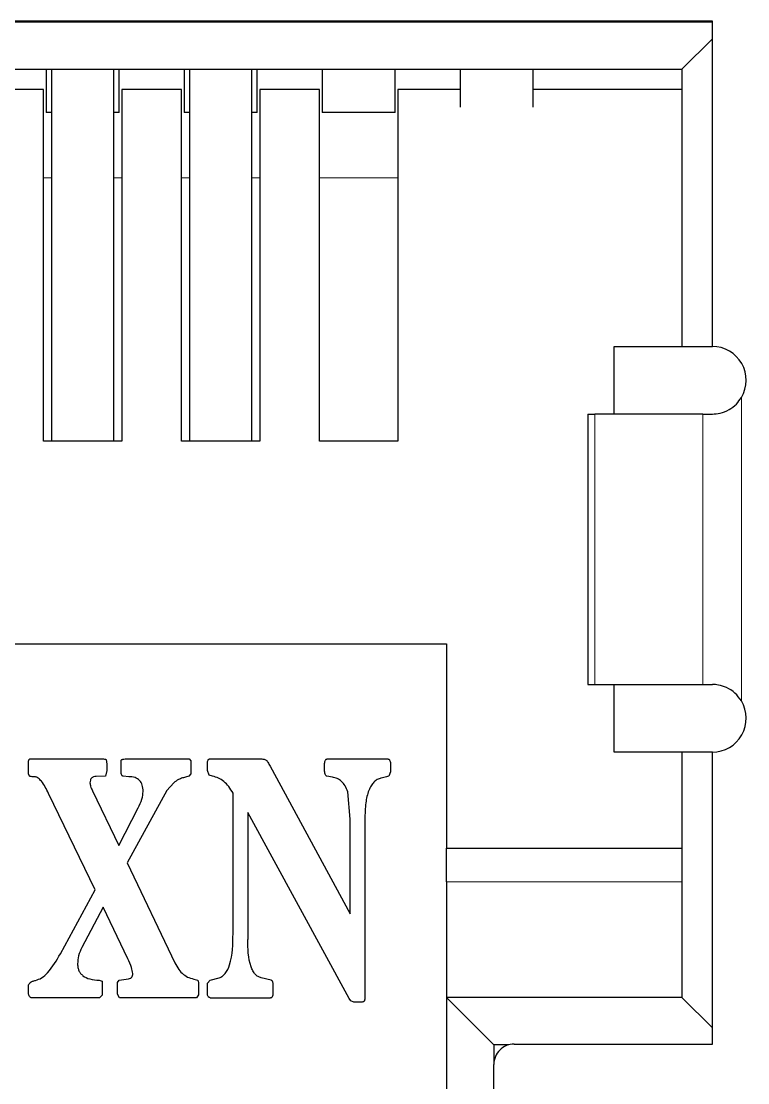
# Model space of a CAD drawing. Extents: x -260425 to 1294666, y -169889 to -2349.
# Drawn here: x 1001246.6 to 1001300.3, y -26586.5 to -26508 of the extents above; entities that cross this region are included whole.
import ezdxf

# ---------------------------------------------------------------- set-up
doc = ezdxf.new("R2010")
doc.units = 0
doc.header["$LTSCALE"] = 100
doc.layers.add('case', color=7, linetype='Continuous')

# ---------------------------------------------------------------- blocks, each defined once
blk = doc.blocks.new('АТС')
at = {"layer": 'case', "lineweight": 25}
for points in [[(2840.65, -39.458), (2840.65, -39.458), (2734.85, -39.458), (2734.85, -39.458)], [(2736.1, -39.507), (2736.1, -39.507), (2840.65, -39.507), (2840.65, -39.507)], [(2840.65, -63.507), (2840.65, -63.507), (2840.65, -39.458), (2840.65, -39.458)], [(2840.65, -40.758), (2840.65, -40.758), (2838.4, -43.008), (2838.4, -43.008)], [(2739.6, -43.008), (2739.6, -43.008), (2838.4, -43.008), (2838.4, -43.008)], [(2791.4, -43.008), (2791.4, -43.008), (2791.4, -46.208), (2791.4, -46.208)], [(2791.8, -43.008), (2791.8, -43.008), (2791.8, -70.508), (2791.8, -70.508)], [(2796.4, -70.508), (2796.4, -70.508), (2796.4, -43.008), (2796.4, -43.008)], [(2796.8, -46.208), (2796.8, -46.208), (2796.8, -43.008), (2796.8, -43.008)], [(2801.6, -43.008), (2801.6, -43.008), (2801.6, -46.208), (2801.6, -46.208)], [(2802, -43.008), (2802, -43.008), (2802, -70.508), (2802, -70.508)], [(2806.6, -70.508), (2806.6, -70.508), (2806.6, -43.008), (2806.6, -43.008)], [(2807, -46.208), (2807, -46.208), (2807, -43.008), (2807, -43.008)], [(2811.8, -43.008), (2811.8, -43.008), (2811.8, -46.208), (2811.8, -46.208)], [(2817.2, -46.208), (2817.2, -46.208), (2817.2, -43.008), (2817.2, -43.008)], [(2822, -43.008), (2822, -43.008), (2822, -45.805), (2822, -45.805)], [(2827.4, -45.805), (2827.4, -45.805), (2827.4, -43.008), (2827.4, -43.008)], [(2838.4, -43.008), (2838.4, -43.008), (2838.4, -63.507), (2838.4, -63.507)], [(2791.2, -44.508), (2791.2, -44.508), (2786.8, -44.508), (2786.8, -44.508)], [(2791.2, -70.508), (2791.2, -70.508), (2791.2, -44.508), (2791.2, -44.508)], [(2797, -44.508), (2797, -44.508), (2797, -70.508), (2797, -70.508)], [(2801.4, -44.508), (2801.4, -44.508), (2797, -44.508), (2797, -44.508)], [(2801.4, -70.508), (2801.4, -70.508), (2801.4, -44.508), (2801.4, -44.508)], [(2807.2, -44.508), (2807.2, -44.508), (2807.2, -70.508), (2807.2, -70.508)], [(2811.6, -44.508), (2811.6, -44.508), (2807.2, -44.508), (2807.2, -44.508)], [(2811.6, -70.508), (2811.6, -70.508), (2811.6, -44.508), (2811.6, -44.508)], [(2817.4, -44.508), (2817.4, -44.508), (2817.4, -70.508), (2817.4, -70.508)], [(2821.8, -44.508), (2821.8, -44.508), (2817.4, -44.508), (2817.4, -44.508)], [(2822, -44.508), (2822, -44.508), (2821.8, -44.508), (2821.8, -44.508)], [(2838.4, -44.508), (2838.4, -44.508), (2827.4, -44.508), (2827.4, -44.508)], [(2791.8, -46.208), (2791.8, -46.208), (2791.4, -46.208), (2791.4, -46.208)], [(2796.8, -46.208), (2796.8, -46.208), (2796.4, -46.208), (2796.4, -46.208)], [(2802, -46.208), (2802, -46.208), (2801.6, -46.208), (2801.6, -46.208)], [(2807, -46.208), (2807, -46.208), (2806.6, -46.208), (2806.6, -46.208)], [(2817.2, -46.208), (2817.2, -46.208), (2811.8, -46.208), (2811.8, -46.208)], [(2833.4, -68.508), (2833.4, -68.508), (2833.4, -63.507), (2833.4, -63.507)], [(2833.4, -63.507), (2833.4, -63.507), (2838.4, -63.507), (2838.4, -63.507)], [(2838.4, -63.507), (2838.4, -63.507), (2840.65, -63.507), (2840.65, -63.507)], [(2831.435, -68.508), (2831.435, -68.508), (2831.435, -88.508), (2831.435, -88.508)], [(2831.435, -68.508), (2831.435, -68.508), (2831.964, -68.508), (2831.964, -68.508)], [(2831.964, -68.508), (2831.964, -68.508), (2831.968, -68.508), (2831.968, -68.508)], [(2839.958, -68.508), (2839.958, -68.508), (2831.968, -68.508), (2831.968, -68.508)], [(2839.958, -68.508), (2839.958, -68.508), (2840.65, -68.508), (2840.65, -68.508)], [(2797, -70.508), (2797, -70.508), (2791.2, -70.508), (2791.2, -70.508)], [(2807.2, -70.508), (2807.2, -70.508), (2801.4, -70.508), (2801.4, -70.508)], [(2817.4, -70.508), (2817.4, -70.508), (2811.6, -70.508), (2811.6, -70.508)], [(2757, -85.507), (2757, -85.507), (2821, -85.507), (2821, -85.507)], [(2821, -85.507), (2821, -85.507), (2821, -100.607), (2821, -100.607)], [(2831.435, -88.508), (2831.435, -88.508), (2831.968, -88.508), (2831.968, -88.508)], [(2831.968, -88.508), (2831.968, -88.508), (2839.958, -88.508), (2839.958, -88.508)], [(2833.4, -93.508), (2833.4, -93.508), (2833.4, -88.508), (2833.4, -88.508)], [(2839.958, -88.508), (2839.958, -88.508), (2840.65, -88.508), (2840.65, -88.508)], [(2790.215, -94.009), (2790.215, -94.009), (2795.549, -94.009), (2795.549, -94.009)], [(2795.826, -94.069), (2795.826, -94.069), (2795.893, -94.393), (2795.893, -94.393)], [(2796.935, -94.405), (2796.935, -94.405), (2796.952, -94.117), (2796.952, -94.117)], [(2797.388, -94.009), (2797.388, -94.009), (2801.966, -94.009), (2801.966, -94.009)], [(2801.966, -94.009), (2801.966, -94.009), (2802.101, -94.153), (2802.101, -94.153)], [(2802.101, -94.153), (2802.101, -94.153), (2802.109, -94.393), (2802.109, -94.393)], [(2803.512, -94.009), (2803.512, -94.009), (2807.191, -94.009), (2807.191, -94.009)], [(2812.24, -94.009), (2812.24, -94.009), (2816.608, -94.009), (2816.608, -94.009)], [(2838.4, -93.508), (2838.4, -93.508), (2833.4, -93.508), (2833.4, -93.508)], [(2838.4, -93.508), (2838.4, -93.508), (2838.4, -111.657), (2838.4, -111.657)], [(2840.65, -93.508), (2840.65, -93.508), (2838.4, -93.508), (2838.4, -93.508)], [(2840.65, -115.108), (2840.65, -115.108), (2840.65, -93.508), (2840.65, -93.508)], [(2790.089, -95.113), (2790.089, -95.113), (2790.089, -94.393), (2790.089, -94.393)], [(2795.893, -94.873), (2795.893, -94.873), (2795.792, -95.293), (2795.792, -95.293)], [(2795.893, -94.393), (2795.893, -94.393), (2795.893, -94.873), (2795.893, -94.873)], [(2796.935, -94.885), (2796.935, -94.885), (2796.935, -94.405), (2796.935, -94.405)], [(2802.109, -94.393), (2802.109, -94.393), (2802.109, -95.113), (2802.109, -95.113)], [(2803.327, -94.861), (2803.327, -94.861), (2803.327, -94.357), (2803.327, -94.357)], [(2803.445, -95.221), (2803.445, -95.221), (2803.327, -94.861), (2803.327, -94.861)], [(2807.956, -94.549), (2807.956, -94.549), (2813.878, -105.469), (2813.878, -105.469)], [(2811.988, -94.837), (2811.988, -94.837), (2811.988, -94.345), (2811.988, -94.345)], [(2816.851, -94.969), (2816.851, -94.969), (2816.742, -95.293), (2816.742, -95.293)], [(2816.851, -94.345), (2816.851, -94.345), (2816.851, -94.969), (2816.851, -94.969)], [(2790.164, -95.293), (2790.164, -95.293), (2790.089, -95.113), (2790.089, -95.113)], [(2795.792, -95.293), (2795.792, -95.293), (2795.095, -95.305), (2795.095, -95.305)], [(2797.506, -95.329), (2797.506, -95.329), (2797.086, -95.295), (2797.086, -95.295)], [(2802.109, -95.113), (2802.109, -95.113), (2801.95, -95.293), (2801.95, -95.293)], [(2803.697, -95.293), (2803.697, -95.293), (2803.445, -95.221), (2803.445, -95.221)], [(2812.559, -95.368), (2812.559, -95.368), (2812.155, -95.299), (2812.155, -95.299)], [(2795.028, -103.705), (2795.028, -103.705), (2791.576, -96.565), (2791.576, -96.565)], [(2794.835, -96.385), (2794.835, -96.385), (2796.775, -100.417), (2796.775, -100.417)], [(2800.312, -96.361), (2800.312, -96.361), (2797.388, -101.689), (2797.388, -101.689)], [(2800.841, -95.785), (2800.841, -95.785), (2800.312, -96.361), (2800.312, -96.361)], [(2805.217, -106.933), (2805.217, -106.933), (2805.217, -96.553), (2805.217, -96.553)], [(2813.878, -98.473), (2813.878, -98.473), (2813.701, -96.445), (2813.701, -96.445)], [(2796.775, -100.417), (2796.775, -100.417), (2798.212, -97.633), (2798.212, -97.633)], [(2813.81, -111.733), (2813.81, -111.733), (2806.301, -97.981), (2806.301, -97.981)], [(2806.301, -97.981), (2806.301, -97.981), (2806.301, -107.365), (2806.301, -107.365)], [(2813.878, -105.469), (2813.878, -105.469), (2813.878, -98.473), (2813.878, -98.473)], [(2814.961, -98.485), (2814.961, -98.485), (2814.961, -111.733), (2814.961, -111.733)], [(2821, -100.607), (2821, -100.607), (2838.4, -100.607), (2838.4, -100.607)], [(2797.388, -101.689), (2797.388, -101.689), (2800.916, -109.093), (2800.916, -109.093)], [(2821, -103.107), (2821, -103.107), (2821, -111.657), (2821, -111.657)], [(2792.458, -108.433), (2792.458, -108.433), (2795.028, -103.705), (2795.028, -103.705)], [(2795.608, -104.989), (2795.608, -104.989), (2794.045, -107.953), (2794.045, -107.953)], [(2797.439, -108.793), (2797.439, -108.793), (2795.608, -104.989), (2795.608, -104.989)], [(2795.322, -110.389), (2795.322, -110.389), (2795.532, -110.461), (2795.532, -110.461)], [(2795.532, -110.461), (2795.532, -110.461), (2795.549, -110.773), (2795.549, -110.773)], [(2796.666, -110.545), (2796.666, -110.545), (2796.809, -110.389), (2796.809, -110.389)], [(2796.666, -111.409), (2796.666, -111.409), (2796.666, -110.545), (2796.666, -110.545)], [(2796.809, -110.389), (2796.809, -110.389), (2797.498, -110.281), (2797.498, -110.281)], [(2802.428, -110.317), (2802.428, -110.317), (2802.605, -110.389), (2802.605, -110.389)], [(2803.327, -111.325), (2803.327, -111.325), (2803.336, -110.593), (2803.336, -110.593)], [(2803.336, -110.593), (2803.336, -110.593), (2803.52, -110.389), (2803.52, -110.389)], [(2803.52, -110.389), (2803.52, -110.389), (2804.201, -110.197), (2804.201, -110.197)], [(2808.04, -110.389), (2808.04, -110.389), (2807.3, -110.209), (2807.3, -110.209)], [(2790.089, -111.265), (2790.089, -111.265), (2790.089, -110.857), (2790.089, -110.857)], [(2795.54, -111.481), (2795.54, -111.481), (2795.356, -111.673), (2795.356, -111.673)], [(2795.549, -111.301), (2795.549, -111.301), (2795.54, -111.481), (2795.54, -111.481)], [(2795.549, -110.773), (2795.549, -110.773), (2795.549, -111.301), (2795.549, -111.301)], [(2796.834, -111.673), (2796.834, -111.673), (2796.666, -111.409), (2796.666, -111.409)], [(2802.672, -111.457), (2802.672, -111.457), (2802.521, -111.673), (2802.521, -111.673)], [(2802.672, -110.761), (2802.672, -110.761), (2802.672, -111.457), (2802.672, -111.457)], [(2808.191, -111.313), (2808.191, -111.313), (2808.191, -110.725), (2808.191, -110.725)], [(2795.356, -111.673), (2795.356, -111.673), (2790.299, -111.673), (2790.299, -111.673)], [(2802.521, -111.673), (2802.521, -111.673), (2796.834, -111.673), (2796.834, -111.673)], [(2803.537, -111.673), (2803.537, -111.673), (2807.989, -111.673), (2807.989, -111.673)], [(2813.928, -111.913), (2813.928, -111.913), (2813.81, -111.733), (2813.81, -111.733)], [(2814.138, -112.009), (2814.138, -112.009), (2813.928, -111.913), (2813.928, -111.913)], [(2814.709, -112.009), (2814.709, -112.009), (2814.138, -112.009), (2814.138, -112.009)], [(2824.5, -115.158), (2824.5, -115.158), (2821, -111.657), (2821, -111.657)], [(2838.4, -111.657), (2838.4, -111.657), (2821, -111.657), (2821, -111.657)], [(2821, -111.657), (2821, -111.657), (2821, -129.008), (2821, -129.008)], [(2840.65, -113.907), (2840.65, -113.907), (2838.4, -111.657), (2838.4, -111.657)], [(2824.5, -115.158), (2824.5, -115.158), (2824.5, -116.608), (2824.5, -116.608)], [(2825.616, -115.158), (2825.616, -115.158), (2824.5, -115.158), (2824.5, -115.158)], [(2826, -115.108), (2826, -115.108), (2840.65, -115.108), (2840.65, -115.108)], [(2824.5, -130.958), (2824.5, -130.958), (2824.5, -116.608), (2824.5, -116.608)]]:
    blk.add_open_spline(points, degree=3, dxfattribs=at)
at = {"layer": 'case', "lineweight": 18}
for points in [[(2791.8, -51.033), (2791.8, -51.033), (2791.2, -51.033), (2791.2, -51.033)], [(2797, -51.033), (2797, -51.033), (2796.4, -51.033), (2796.4, -51.033)], [(2802, -51.033), (2802, -51.033), (2801.4, -51.033), (2801.4, -51.033)], [(2807.2, -51.033), (2807.2, -51.033), (2806.6, -51.033), (2806.6, -51.033)], [(2817.4, -51.033), (2817.4, -51.033), (2811.6, -51.033), (2811.6, -51.033)], [(2842.799, -89.729), (2842.799, -89.729), (2842.799, -67.286), (2842.799, -67.286)], [(2831.968, -68.508), (2831.968, -68.508), (2831.968, -88.508), (2831.968, -88.508)], [(2839.958, -88.508), (2839.958, -88.508), (2839.958, -68.508), (2839.958, -68.508)], [(2838.4, -103.107), (2838.4, -103.107), (2821, -103.107), (2821, -103.107)]]:
    blk.add_open_spline(points, degree=3, dxfattribs=at)
at = {"layer": 'case', "lineweight": 25}
for points, knots in [([(2842.799, -67.286), (2843.258, -66.513), (2843.268, -65.553), (2842.823, -64.772), (2842.823, -64.772), (2842.379, -63.99), (2841.549, -63.508), (2840.65, -63.508)], [0, 0, 0, 0, 0.333333, 0.333333, 0.333333, 0.333333, 1, 1, 1, 1]), ([(2840.65, -68.508), (2840.839, -68.497), (2841.029, -68.486), (2841.236, -68.438), (2841.236, -68.438), (2841.443, -68.389), (2841.668, -68.303), (2841.882, -68.183), (2841.882, -68.183), (2842.079, -68.072), (2842.267, -67.934), (2842.426, -67.767), (2842.426, -67.767), (2842.565, -67.621), (2842.682, -67.453), (2842.799, -67.286)], [0, 0, 0, 0, 0.2, 0.2, 0.2, 0.2, 0.4, 0.4, 0.4, 0.4, 0.6, 0.6, 0.6, 0.6, 1, 1, 1, 1]), ([(2842.799, -89.729), (2842.65, -89.523), (2842.501, -89.317), (2842.32, -89.147), (2842.32, -89.147), (2842.138, -88.976), (2841.923, -88.841), (2841.704, -88.74), (2841.704, -88.74), (2841.501, -88.647), (2841.294, -88.583), (2841.105, -88.549), (2841.105, -88.549), (2840.945, -88.521), (2840.798, -88.514), (2840.65, -88.508)], [0, 0, 0, 0, 0.2, 0.2, 0.2, 0.2, 0.4, 0.4, 0.4, 0.4, 0.6, 0.6, 0.6, 0.6, 1, 1, 1, 1]), ([(2840.65, -93.508), (2841.549, -93.508), (2842.379, -93.025), (2842.823, -92.243), (2842.823, -92.243), (2843.268, -91.462), (2843.258, -90.502), (2842.799, -89.729)], [0, 0, 0, 0, 0.333333, 0.333333, 0.333333, 0.333333, 1, 1, 1, 1]), ([(2790.089, -94.393), (2790.089, -94.295), (2790.09, -94.198), (2790.12, -94.107), (2790.12, -94.107), (2790.125, -94.092), (2790.131, -94.078), (2790.138, -94.064), (2790.138, -94.064), (2790.144, -94.053), (2790.151, -94.043), (2790.16, -94.034), (2790.16, -94.034), (2790.167, -94.026), (2790.176, -94.02), (2790.185, -94.015), (2790.185, -94.015), (2790.19, -94.013), (2790.195, -94.012), (2790.2, -94.011), (2790.2, -94.011), (2790.205, -94.01), (2790.21, -94.009), (2790.215, -94.009)], [0, 0, 0, 0, 0.142857, 0.142857, 0.142857, 0.142857, 0.285714, 0.285714, 0.285714, 0.285714, 0.428571, 0.428571, 0.428571, 0.428571, 0.571429, 0.571429, 0.571429, 0.571429, 0.714286, 0.714286, 0.714286, 0.714286, 1, 1, 1, 1]), ([(2795.549, -94.009), (2795.608, -94.011), (2795.667, -94.013), (2795.725, -94.026), (2795.725, -94.026), (2795.746, -94.03), (2795.766, -94.035), (2795.785, -94.044), (2795.785, -94.044), (2795.799, -94.051), (2795.813, -94.06), (2795.826, -94.069)], [0, 0, 0, 0, 0.25, 0.25, 0.25, 0.25, 0.5, 0.5, 0.5, 0.5, 1, 1, 1, 1]), ([(2796.952, -94.117), (2796.956, -94.108), (2796.96, -94.099), (2796.967, -94.092), (2796.967, -94.092), (2796.974, -94.083), (2796.983, -94.076), (2796.993, -94.07), (2796.993, -94.07), (2797.019, -94.053), (2797.049, -94.044), (2797.079, -94.036), (2797.079, -94.036), (2797.18, -94.011), (2797.284, -94.01), (2797.388, -94.009)], [0, 0, 0, 0, 0.2, 0.2, 0.2, 0.2, 0.4, 0.4, 0.4, 0.4, 0.6, 0.6, 0.6, 0.6, 1, 1, 1, 1]), ([(2803.327, -94.357), (2803.329, -94.307), (2803.33, -94.256), (2803.338, -94.206), (2803.338, -94.206), (2803.345, -94.169), (2803.355, -94.131), (2803.372, -94.098), (2803.372, -94.098), (2803.38, -94.084), (2803.388, -94.071), (2803.398, -94.059), (2803.398, -94.059), (2803.407, -94.048), (2803.418, -94.039), (2803.43, -94.031), (2803.43, -94.031), (2803.442, -94.024), (2803.455, -94.018), (2803.468, -94.015), (2803.468, -94.015), (2803.482, -94.011), (2803.497, -94.01), (2803.512, -94.009)], [0, 0, 0, 0, 0.142857, 0.142857, 0.142857, 0.142857, 0.285714, 0.285714, 0.285714, 0.285714, 0.428571, 0.428571, 0.428571, 0.428571, 0.571429, 0.571429, 0.571429, 0.571429, 0.714286, 0.714286, 0.714286, 0.714286, 1, 1, 1, 1]), ([(2807.191, -94.009), (2807.298, -94.014), (2807.406, -94.018), (2807.51, -94.042), (2807.51, -94.042), (2807.549, -94.051), (2807.588, -94.062), (2807.624, -94.08), (2807.624, -94.08), (2807.652, -94.094), (2807.678, -94.111), (2807.704, -94.129)], [0, 0, 0, 0, 0.25, 0.25, 0.25, 0.25, 0.5, 0.5, 0.5, 0.5, 1, 1, 1, 1]), ([(2807.704, -94.129), (2807.715, -94.145), (2807.727, -94.16), (2807.738, -94.176), (2807.738, -94.176), (2807.758, -94.204), (2807.775, -94.233), (2807.792, -94.263), (2807.792, -94.263), (2807.847, -94.358), (2807.901, -94.453), (2807.956, -94.549)], [0, 0, 0, 0, 0.25, 0.25, 0.25, 0.25, 0.5, 0.5, 0.5, 0.5, 1, 1, 1, 1]), ([(2811.988, -94.345), (2811.99, -94.297), (2811.992, -94.248), (2812.003, -94.201), (2812.003, -94.201), (2812.013, -94.164), (2812.028, -94.127), (2812.051, -94.096), (2812.051, -94.096), (2812.061, -94.082), (2812.073, -94.069), (2812.086, -94.058), (2812.086, -94.058), (2812.099, -94.048), (2812.114, -94.038), (2812.129, -94.031), (2812.129, -94.031), (2812.146, -94.024), (2812.163, -94.018), (2812.181, -94.015), (2812.181, -94.015), (2812.2, -94.011), (2812.22, -94.01), (2812.24, -94.009)], [0, 0, 0, 0, 0.142857, 0.142857, 0.142857, 0.142857, 0.285714, 0.285714, 0.285714, 0.285714, 0.428571, 0.428571, 0.428571, 0.428571, 0.571429, 0.571429, 0.571429, 0.571429, 0.714286, 0.714286, 0.714286, 0.714286, 1, 1, 1, 1]), ([(2816.608, -94.009), (2816.627, -94.01), (2816.645, -94.011), (2816.664, -94.015), (2816.664, -94.015), (2816.681, -94.018), (2816.697, -94.024), (2816.713, -94.031), (2816.713, -94.031), (2816.728, -94.038), (2816.742, -94.048), (2816.755, -94.058), (2816.755, -94.058), (2816.768, -94.069), (2816.779, -94.082), (2816.789, -94.096), (2816.789, -94.096), (2816.812, -94.127), (2816.827, -94.164), (2816.836, -94.201), (2816.836, -94.201), (2816.847, -94.248), (2816.849, -94.297), (2816.851, -94.345)], [0, 0, 0, 0, 0.142857, 0.142857, 0.142857, 0.142857, 0.285714, 0.285714, 0.285714, 0.285714, 0.428571, 0.428571, 0.428571, 0.428571, 0.571429, 0.571429, 0.571429, 0.571429, 0.714286, 0.714286, 0.714286, 0.714286, 1, 1, 1, 1]), ([(2797.086, -95.295), (2797.074, -95.291), (2797.061, -95.286), (2797.05, -95.28), (2797.05, -95.28), (2797.039, -95.273), (2797.029, -95.264), (2797.02, -95.254), (2797.02, -95.254), (2796.998, -95.23), (2796.984, -95.2), (2796.973, -95.17), (2796.973, -95.17), (2796.939, -95.08), (2796.937, -94.982), (2796.935, -94.885)], [0, 0, 0, 0, 0.2, 0.2, 0.2, 0.2, 0.4, 0.4, 0.4, 0.4, 0.6, 0.6, 0.6, 0.6, 1, 1, 1, 1]), ([(2812.155, -95.299), (2812.141, -95.292), (2812.127, -95.286), (2812.114, -95.278), (2812.114, -95.278), (2812.101, -95.269), (2812.089, -95.258), (2812.079, -95.246), (2812.079, -95.246), (2812.056, -95.218), (2812.04, -95.185), (2812.027, -95.151), (2812.027, -95.151), (2811.991, -95.052), (2811.99, -94.944), (2811.988, -94.837)], [0, 0, 0, 0, 0.2, 0.2, 0.2, 0.2, 0.4, 0.4, 0.4, 0.4, 0.6, 0.6, 0.6, 0.6, 1, 1, 1, 1]), ([(2790.618, -95.348), (2790.509, -95.341), (2790.399, -95.334), (2790.29, -95.322), (2790.29, -95.322), (2790.261, -95.319), (2790.231, -95.316), (2790.202, -95.309), (2790.202, -95.309), (2790.194, -95.307), (2790.185, -95.305), (2790.177, -95.302), (2790.177, -95.302), (2790.174, -95.3), (2790.172, -95.299), (2790.169, -95.297), (2790.169, -95.297), (2790.167, -95.296), (2790.166, -95.295), (2790.164, -95.293)], [0, 0, 0, 0, 0.166667, 0.166667, 0.166667, 0.166667, 0.333333, 0.333333, 0.333333, 0.333333, 0.5, 0.5, 0.5, 0.5, 0.666667, 0.666667, 0.666667, 0.666667, 1, 1, 1, 1]), ([(2791.576, -96.565), (2791.42, -96.252), (2791.263, -95.938), (2791.047, -95.665), (2791.047, -95.665), (2790.98, -95.58), (2790.907, -95.499), (2790.82, -95.434), (2790.82, -95.434), (2790.787, -95.409), (2790.753, -95.387), (2790.716, -95.373), (2790.716, -95.373), (2790.684, -95.361), (2790.651, -95.354), (2790.618, -95.348)], [0, 0, 0, 0, 0.2, 0.2, 0.2, 0.2, 0.4, 0.4, 0.4, 0.4, 0.6, 0.6, 0.6, 0.6, 1, 1, 1, 1]), ([(2795.095, -95.305), (2795.027, -95.31), (2794.96, -95.316), (2794.897, -95.338), (2794.897, -95.338), (2794.87, -95.348), (2794.843, -95.361), (2794.819, -95.377), (2794.819, -95.377), (2794.795, -95.392), (2794.774, -95.41), (2794.755, -95.43), (2794.755, -95.43), (2794.736, -95.45), (2794.719, -95.473), (2794.705, -95.497), (2794.705, -95.497), (2794.691, -95.523), (2794.679, -95.551), (2794.67, -95.579), (2794.67, -95.579), (2794.649, -95.645), (2794.646, -95.715), (2794.642, -95.785)], [0, 0, 0, 0, 0.142857, 0.142857, 0.142857, 0.142857, 0.285714, 0.285714, 0.285714, 0.285714, 0.428571, 0.428571, 0.428571, 0.428571, 0.571429, 0.571429, 0.571429, 0.571429, 0.714286, 0.714286, 0.714286, 0.714286, 1, 1, 1, 1]), ([(2798.573, -96.421), (2798.563, -96.26), (2798.554, -96.098), (2798.505, -95.947), (2798.505, -95.947), (2798.484, -95.882), (2798.456, -95.818), (2798.421, -95.759), (2798.421, -95.759), (2798.388, -95.703), (2798.349, -95.651), (2798.304, -95.605), (2798.304, -95.605), (2798.259, -95.559), (2798.208, -95.519), (2798.154, -95.485), (2798.154, -95.485), (2798.096, -95.449), (2798.034, -95.42), (2797.97, -95.398), (2797.97, -95.398), (2797.822, -95.349), (2797.664, -95.339), (2797.506, -95.329)], [0, 0, 0, 0, 0.142857, 0.142857, 0.142857, 0.142857, 0.285714, 0.285714, 0.285714, 0.285714, 0.428571, 0.428571, 0.428571, 0.428571, 0.571429, 0.571429, 0.571429, 0.571429, 0.714286, 0.714286, 0.714286, 0.714286, 1, 1, 1, 1]), ([(2801.488, -95.419), (2801.386, -95.456), (2801.284, -95.492), (2801.189, -95.541), (2801.189, -95.541), (2801.065, -95.607), (2800.953, -95.696), (2800.841, -95.785)], [0, 0, 0, 0, 0.333333, 0.333333, 0.333333, 0.333333, 1, 1, 1, 1]), ([(2801.95, -95.293), (2801.895, -95.311), (2801.84, -95.329), (2801.785, -95.345), (2801.785, -95.345), (2801.687, -95.373), (2801.588, -95.396), (2801.488, -95.419)], [0, 0, 0, 0, 0.333333, 0.333333, 0.333333, 0.333333, 1, 1, 1, 1]), ([(2805.217, -96.553), (2805.118, -96.385), (2805.019, -96.217), (2804.901, -96.063), (2804.901, -96.063), (2804.796, -95.926), (2804.675, -95.8), (2804.542, -95.689), (2804.542, -95.689), (2804.419, -95.587), (2804.286, -95.497), (2804.141, -95.433), (2804.141, -95.433), (2804, -95.37), (2803.848, -95.331), (2803.697, -95.293)], [0, 0, 0, 0, 0.2, 0.2, 0.2, 0.2, 0.4, 0.4, 0.4, 0.4, 0.6, 0.6, 0.6, 0.6, 1, 1, 1, 1]), ([(2813.238, -95.68), (2813.136, -95.598), (2813.034, -95.515), (2812.918, -95.463), (2812.918, -95.463), (2812.806, -95.413), (2812.683, -95.391), (2812.559, -95.368)], [0, 0, 0, 0, 0.333333, 0.333333, 0.333333, 0.333333, 1, 1, 1, 1]), ([(2813.701, -96.445), (2813.643, -96.292), (2813.584, -96.139), (2813.498, -96.003), (2813.498, -96.003), (2813.425, -95.887), (2813.331, -95.783), (2813.238, -95.68)], [0, 0, 0, 0, 0.333333, 0.333333, 0.333333, 0.333333, 1, 1, 1, 1]), ([(2816.154, -95.438), (2816.058, -95.469), (2815.962, -95.5), (2815.874, -95.548), (2815.874, -95.548), (2815.784, -95.596), (2815.703, -95.661), (2815.631, -95.735), (2815.631, -95.735), (2815.552, -95.815), (2815.484, -95.904), (2815.426, -95.999), (2815.426, -95.999), (2815.359, -96.107), (2815.305, -96.222), (2815.258, -96.34), (2815.258, -96.34), (2815.143, -96.633), (2815.076, -96.944), (2815.035, -97.256), (2815.035, -97.256), (2814.982, -97.664), (2814.971, -98.075), (2814.961, -98.485)], [0, 0, 0, 0, 0.142857, 0.142857, 0.142857, 0.142857, 0.285714, 0.285714, 0.285714, 0.285714, 0.428571, 0.428571, 0.428571, 0.428571, 0.571429, 0.571429, 0.571429, 0.571429, 0.714286, 0.714286, 0.714286, 0.714286, 1, 1, 1, 1]), ([(2816.742, -95.293), (2816.735, -95.295), (2816.728, -95.297), (2816.722, -95.299), (2816.722, -95.299), (2816.671, -95.314), (2816.619, -95.326), (2816.568, -95.338), (2816.568, -95.338), (2816.43, -95.37), (2816.292, -95.404), (2816.154, -95.438)], [0, 0, 0, 0, 0.25, 0.25, 0.25, 0.25, 0.5, 0.5, 0.5, 0.5, 1, 1, 1, 1]), ([(2794.642, -95.785), (2794.653, -95.871), (2794.665, -95.957), (2794.688, -96.04), (2794.688, -96.04), (2794.721, -96.16), (2794.778, -96.272), (2794.835, -96.385)], [0, 0, 0, 0, 0.333333, 0.333333, 0.333333, 0.333333, 1, 1, 1, 1]), ([(2798.212, -97.633), (2798.316, -97.422), (2798.419, -97.21), (2798.48, -96.987), (2798.48, -96.987), (2798.53, -96.804), (2798.552, -96.612), (2798.573, -96.421)], [0, 0, 0, 0, 0.333333, 0.333333, 0.333333, 0.333333, 1, 1, 1, 1]), ([(2821, -103.107), (2821, -102.78), (2821, -102.452), (2821, -102.151), (2821, -102.151), (2821, -101.849), (2821, -101.574), (2821, -101.34), (2821, -101.34), (2821, -101.106), (2821, -100.913), (2821, -100.798), (2821, -100.798), (2821, -100.683), (2821, -100.645), (2821, -100.607)], [0, 0, 0, 0, 0.2, 0.2, 0.2, 0.2, 0.4, 0.4, 0.4, 0.4, 0.6, 0.6, 0.6, 0.6, 1, 1, 1, 1]), ([(2804.201, -110.197), (2804.283, -110.164), (2804.365, -110.132), (2804.438, -110.084), (2804.438, -110.084), (2804.516, -110.032), (2804.584, -109.962), (2804.643, -109.887), (2804.643, -109.887), (2804.793, -109.697), (2804.888, -109.471), (2804.961, -109.241), (2804.961, -109.241), (2805.197, -108.5), (2805.207, -107.716), (2805.217, -106.933)], [0, 0, 0, 0, 0.2, 0.2, 0.2, 0.2, 0.4, 0.4, 0.4, 0.4, 0.6, 0.6, 0.6, 0.6, 1, 1, 1, 1]), ([(2807.3, -110.209), (2807.219, -110.182), (2807.138, -110.155), (2807.065, -110.113), (2807.065, -110.113), (2806.988, -110.07), (2806.92, -110.01), (2806.861, -109.944), (2806.861, -109.944), (2806.794, -109.869), (2806.737, -109.786), (2806.689, -109.699), (2806.689, -109.699), (2806.633, -109.598), (2806.587, -109.49), (2806.549, -109.381), (2806.549, -109.381), (2806.322, -108.743), (2806.312, -108.054), (2806.301, -107.365)], [0, 0, 0, 0, 0.166667, 0.166667, 0.166667, 0.166667, 0.333333, 0.333333, 0.333333, 0.333333, 0.5, 0.5, 0.5, 0.5, 0.666667, 0.666667, 0.666667, 0.666667, 1, 1, 1, 1]), ([(2794.045, -107.953), (2793.951, -108.154), (2793.858, -108.355), (2793.805, -108.566), (2793.805, -108.566), (2793.755, -108.764), (2793.74, -108.97), (2793.726, -109.177)], [0, 0, 0, 0, 0.333333, 0.333333, 0.333333, 0.333333, 1, 1, 1, 1]), ([(2790.619, -110.397), (2790.769, -110.345), (2790.919, -110.293), (2791.055, -110.215), (2791.055, -110.215), (2791.225, -110.116), (2791.372, -109.975), (2791.506, -109.826), (2791.506, -109.826), (2791.887, -109.404), (2792.172, -108.919), (2792.458, -108.433)], [0, 0, 0, 0, 0.25, 0.25, 0.25, 0.25, 0.5, 0.5, 0.5, 0.5, 1, 1, 1, 1]), ([(2797.808, -109.885), (2797.782, -109.739), (2797.756, -109.593), (2797.715, -109.452), (2797.715, -109.452), (2797.649, -109.224), (2797.544, -109.008), (2797.439, -108.793)], [0, 0, 0, 0, 0.333333, 0.333333, 0.333333, 0.333333, 1, 1, 1, 1]), ([(2800.916, -109.093), (2801.006, -109.26), (2801.095, -109.428), (2801.206, -109.58), (2801.206, -109.58), (2801.305, -109.716), (2801.422, -109.84), (2801.554, -109.947), (2801.554, -109.947), (2801.678, -110.048), (2801.814, -110.134), (2801.961, -110.193), (2801.961, -110.193), (2802.11, -110.253), (2802.269, -110.285), (2802.428, -110.317)], [0, 0, 0, 0, 0.2, 0.2, 0.2, 0.2, 0.4, 0.4, 0.4, 0.4, 0.6, 0.6, 0.6, 0.6, 1, 1, 1, 1]), ([(2793.726, -109.177), (2793.73, -109.267), (2793.734, -109.356), (2793.751, -109.444), (2793.751, -109.444), (2793.766, -109.525), (2793.791, -109.604), (2793.825, -109.679), (2793.825, -109.679), (2793.858, -109.751), (2793.9, -109.819), (2793.95, -109.88), (2793.95, -109.88), (2794.001, -109.943), (2794.06, -109.999), (2794.124, -110.049), (2794.124, -110.049), (2794.271, -110.161), (2794.444, -110.236), (2794.623, -110.286), (2794.623, -110.286), (2794.851, -110.349), (2795.086, -110.369), (2795.322, -110.389)], [0, 0, 0, 0, 0.142857, 0.142857, 0.142857, 0.142857, 0.285714, 0.285714, 0.285714, 0.285714, 0.428571, 0.428571, 0.428571, 0.428571, 0.571429, 0.571429, 0.571429, 0.571429, 0.714286, 0.714286, 0.714286, 0.714286, 1, 1, 1, 1]), ([(2797.498, -110.281), (2797.544, -110.271), (2797.59, -110.26), (2797.631, -110.24), (2797.631, -110.24), (2797.65, -110.23), (2797.668, -110.218), (2797.684, -110.205), (2797.684, -110.205), (2797.701, -110.192), (2797.715, -110.177), (2797.728, -110.161), (2797.728, -110.161), (2797.756, -110.127), (2797.776, -110.086), (2797.788, -110.044), (2797.788, -110.044), (2797.803, -109.992), (2797.806, -109.939), (2797.808, -109.885)], [0, 0, 0, 0, 0.166667, 0.166667, 0.166667, 0.166667, 0.333333, 0.333333, 0.333333, 0.333333, 0.5, 0.5, 0.5, 0.5, 0.666667, 0.666667, 0.666667, 0.666667, 1, 1, 1, 1]), ([(2790.089, -110.857), (2790.09, -110.828), (2790.092, -110.799), (2790.097, -110.771), (2790.097, -110.771), (2790.102, -110.744), (2790.111, -110.718), (2790.122, -110.693), (2790.122, -110.693), (2790.133, -110.668), (2790.147, -110.645), (2790.163, -110.623), (2790.163, -110.623), (2790.18, -110.6), (2790.2, -110.58), (2790.221, -110.561), (2790.221, -110.561), (2790.27, -110.519), (2790.327, -110.486), (2790.387, -110.462), (2790.387, -110.462), (2790.461, -110.432), (2790.54, -110.414), (2790.619, -110.397)], [0, 0, 0, 0, 0.142857, 0.142857, 0.142857, 0.142857, 0.285714, 0.285714, 0.285714, 0.285714, 0.428571, 0.428571, 0.428571, 0.428571, 0.571429, 0.571429, 0.571429, 0.571429, 0.714286, 0.714286, 0.714286, 0.714286, 1, 1, 1, 1]), ([(2802.605, -110.389), (2802.615, -110.406), (2802.625, -110.423), (2802.633, -110.44), (2802.633, -110.44), (2802.644, -110.466), (2802.65, -110.493), (2802.654, -110.521), (2802.654, -110.521), (2802.667, -110.601), (2802.67, -110.681), (2802.672, -110.761)], [0, 0, 0, 0, 0.25, 0.25, 0.25, 0.25, 0.5, 0.5, 0.5, 0.5, 1, 1, 1, 1]), ([(2808.191, -110.725), (2808.189, -110.682), (2808.188, -110.638), (2808.181, -110.595), (2808.181, -110.595), (2808.176, -110.56), (2808.167, -110.526), (2808.153, -110.494), (2808.153, -110.494), (2808.147, -110.481), (2808.14, -110.468), (2808.132, -110.455), (2808.132, -110.455), (2808.124, -110.444), (2808.116, -110.434), (2808.106, -110.425), (2808.106, -110.425), (2808.096, -110.416), (2808.086, -110.408), (2808.075, -110.403), (2808.075, -110.403), (2808.064, -110.397), (2808.052, -110.393), (2808.04, -110.389)], [0, 0, 0, 0, 0.142857, 0.142857, 0.142857, 0.142857, 0.285714, 0.285714, 0.285714, 0.285714, 0.428571, 0.428571, 0.428571, 0.428571, 0.571429, 0.571429, 0.571429, 0.571429, 0.714286, 0.714286, 0.714286, 0.714286, 1, 1, 1, 1]), ([(2790.299, -111.673), (2790.282, -111.666), (2790.265, -111.659), (2790.249, -111.651), (2790.249, -111.651), (2790.233, -111.642), (2790.219, -111.631), (2790.206, -111.619), (2790.206, -111.619), (2790.179, -111.595), (2790.157, -111.565), (2790.14, -111.532), (2790.14, -111.532), (2790.121, -111.495), (2790.109, -111.454), (2790.102, -111.413), (2790.102, -111.413), (2790.093, -111.364), (2790.091, -111.315), (2790.089, -111.265)], [0, 0, 0, 0, 0.166667, 0.166667, 0.166667, 0.166667, 0.333333, 0.333333, 0.333333, 0.333333, 0.5, 0.5, 0.5, 0.5, 0.666667, 0.666667, 0.666667, 0.666667, 1, 1, 1, 1]), ([(2803.537, -111.673), (2803.52, -111.672), (2803.504, -111.671), (2803.487, -111.668), (2803.487, -111.668), (2803.472, -111.665), (2803.458, -111.66), (2803.444, -111.652), (2803.444, -111.652), (2803.431, -111.645), (2803.419, -111.637), (2803.408, -111.626), (2803.408, -111.626), (2803.397, -111.615), (2803.387, -111.603), (2803.379, -111.589), (2803.379, -111.589), (2803.359, -111.556), (2803.347, -111.519), (2803.34, -111.481), (2803.34, -111.481), (2803.33, -111.429), (2803.329, -111.377), (2803.327, -111.325)], [0, 0, 0, 0, 0.142857, 0.142857, 0.142857, 0.142857, 0.285714, 0.285714, 0.285714, 0.285714, 0.428571, 0.428571, 0.428571, 0.428571, 0.571429, 0.571429, 0.571429, 0.571429, 0.714286, 0.714286, 0.714286, 0.714286, 1, 1, 1, 1]), ([(2807.989, -111.673), (2808.005, -111.672), (2808.021, -111.671), (2808.036, -111.667), (2808.036, -111.667), (2808.051, -111.664), (2808.065, -111.658), (2808.077, -111.651), (2808.077, -111.651), (2808.09, -111.643), (2808.102, -111.633), (2808.112, -111.622), (2808.112, -111.622), (2808.123, -111.611), (2808.132, -111.597), (2808.14, -111.583), (2808.14, -111.583), (2808.16, -111.548), (2808.171, -111.51), (2808.178, -111.471), (2808.178, -111.471), (2808.188, -111.418), (2808.189, -111.366), (2808.191, -111.313)], [0, 0, 0, 0, 0.142857, 0.142857, 0.142857, 0.142857, 0.285714, 0.285714, 0.285714, 0.285714, 0.428571, 0.428571, 0.428571, 0.428571, 0.571429, 0.571429, 0.571429, 0.571429, 0.714286, 0.714286, 0.714286, 0.714286, 1, 1, 1, 1]), ([(2814.961, -111.733), (2814.959, -111.773), (2814.957, -111.814), (2814.945, -111.852), (2814.945, -111.852), (2814.941, -111.868), (2814.934, -111.884), (2814.926, -111.899), (2814.926, -111.899), (2814.918, -111.913), (2814.909, -111.927), (2814.898, -111.939), (2814.898, -111.939), (2814.888, -111.95), (2814.876, -111.96), (2814.863, -111.969), (2814.863, -111.969), (2814.849, -111.978), (2814.835, -111.986), (2814.819, -111.991), (2814.819, -111.991), (2814.785, -112.004), (2814.747, -112.006), (2814.709, -112.009)], [0, 0, 0, 0, 0.142857, 0.142857, 0.142857, 0.142857, 0.285714, 0.285714, 0.285714, 0.285714, 0.428571, 0.428571, 0.428571, 0.428571, 0.571429, 0.571429, 0.571429, 0.571429, 0.714286, 0.714286, 0.714286, 0.714286, 1, 1, 1, 1]), ([(2826, -115.108), (2825.602, -115.108), (2825.221, -115.266), (2824.939, -115.547), (2824.939, -115.547), (2824.658, -115.828), (2824.5, -116.21), (2824.5, -116.608)], [0, 0, 0, 0, 0.333333, 0.333333, 0.333333, 0.333333, 1, 1, 1, 1])]:
    blk.add_open_spline(points, degree=3, knots=knots, dxfattribs=at)

msp = doc.modelspace()

# ---------------------------------------------------------------- block references
msp.add_blockref('АТС', (998457.029, -26468.524))

doc.saveas('drawing.dxf')
